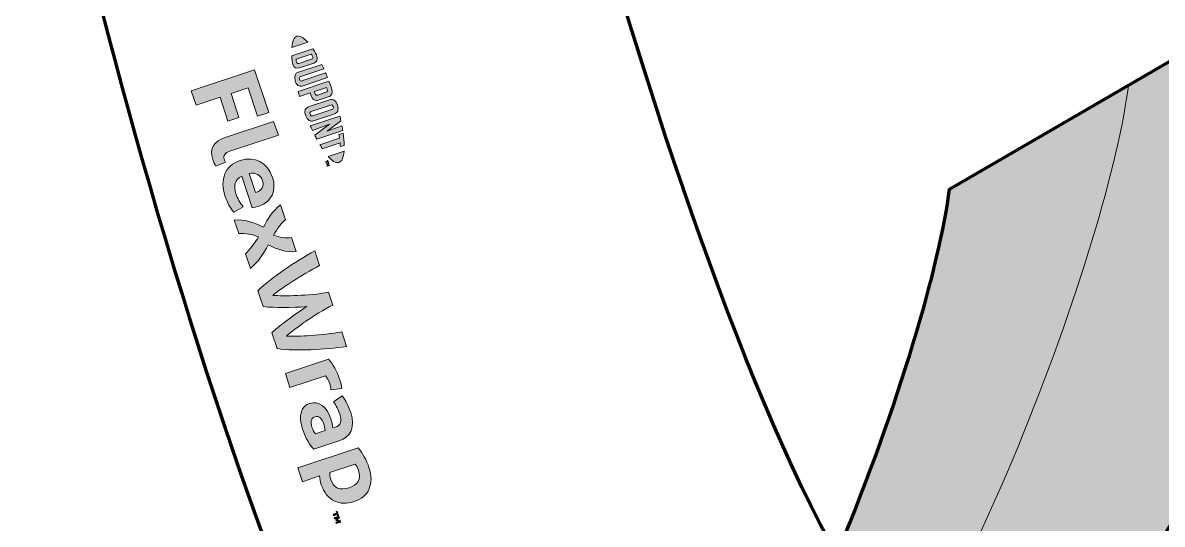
# Model space of a CAD drawing. Header units: inches. Extents: x -17.6 to 82.3, y -15.1 to 23.2.
# Drawn here: x -8.1 to -6.635, y 0.326 to 0.97 of the extents above; entities that cross this region are included whole.
import ezdxf

# ---------------------------------------------------------------- set-up
doc = ezdxf.new("R2010")
doc.units = ezdxf.units.IN
doc.header["$MEASUREMENT"] = 0
doc.layers.add('G-ANNO-TTLB', color=7, linetype='Continuous', lineweight=0)
doc.layers.add('TYVEK', color=7, linetype='Continuous', lineweight=0)

# ---------------------------------------------------------------- blocks, each defined once
blk = doc.blocks.new('Block_56')
at = {"layer": 'TYVEK', "true_color": 0x000000, "transparency": 33554687}
h = blk.add_hatch(color=18, dxfattribs=at)
h.dxf.hatch_style = 2
edge = h.paths.add_edge_path()
edge.add_spline(control_points=[(-7.8832, 0.8825), (-7.8832, 0.8825), (-7.8019, 0.9095), (-7.8019, 0.9095), (-7.8019, 0.9095), (-7.7836, 0.8546), (-7.7836, 0.8546), (-7.7836, 0.8546), (-7.7978, 0.8499), (-7.7978, 0.8499), (-7.7978, 0.8499), (-7.8099, 0.8864), (-7.8099, 0.8864), (-7.8099, 0.8864), (-7.832, 0.879), (-7.832, 0.879), (-7.832, 0.879), (-7.8218, 0.8484), (-7.8218, 0.8484), (-7.8218, 0.8484), (-7.8359, 0.8436), (-7.8359, 0.8436), (-7.8359, 0.8436), (-7.8461, 0.8743), (-7.8461, 0.8743), (-7.8461, 0.8743), (-7.877, 0.8641), (-7.877, 0.8641), (-7.877, 0.8641), (-7.8832, 0.8825), (-7.8832, 0.8825)], knot_values=[0, 0, 0, 0, 1, 1, 1, 2, 2, 2, 3, 3, 3, 4, 4, 4, 5, 5, 5, 6, 6, 6, 7, 7, 7, 8, 8, 8, 9, 9, 9, 10, 10, 10, 10], degree=3, periodic=0)
h = blk.add_hatch(color=18, dxfattribs=at)
h.dxf.hatch_style = 2
edge = h.paths.add_edge_path()
edge.add_spline(control_points=[(-7.8334, 0.8048), (-7.8397, 0.8027), (-7.8425, 0.7998), (-7.8408, 0.7946), (-7.8403, 0.7933), (-7.8398, 0.7921), (-7.8392, 0.791), (-7.8392, 0.791), (-7.8514, 0.7855), (-7.8514, 0.7855), (-7.8527, 0.7878), (-7.8545, 0.7916), (-7.8553, 0.7942), (-7.8603, 0.809), (-7.8535, 0.8179), (-7.8396, 0.8225), (-7.8396, 0.8225), (-7.7776, 0.8431), (-7.7776, 0.8431), (-7.7776, 0.8431), (-7.7708, 0.8256), (-7.7708, 0.8256), (-7.7708, 0.8256), (-7.8334, 0.8048), (-7.8334, 0.8048)], knot_values=[0, 0, 0, 0, 1, 1, 1, 2, 2, 2, 3, 3, 3, 4, 4, 4, 5, 5, 5, 6, 6, 6, 7, 7, 7, 8, 8, 8, 8], degree=3, periodic=0)
h = blk.add_hatch(color=18, dxfattribs=at)
h.dxf.hatch_style = 2
edge = h.paths.add_edge_path()
edge.add_spline(control_points=[(-7.8086, 0.7764), (-7.8086, 0.7764), (-7.8005, 0.7519), (-7.8005, 0.7519), (-7.8005, 0.7519), (-7.7991, 0.7523), (-7.7991, 0.7523), (-7.7926, 0.7545), (-7.7891, 0.7599), (-7.7915, 0.767), (-7.794, 0.7745), (-7.8004, 0.7778), (-7.8086, 0.7764)], knot_values=[0, 0, 0, 0, 1, 1, 1, 2, 2, 2, 3, 3, 3, 4, 4, 4, 4], degree=3, periodic=0)
edge = h.paths.add_edge_path()
edge.add_spline(control_points=[(-7.8284, 0.7264), (-7.8326, 0.7313), (-7.837, 0.7391), (-7.8398, 0.7476), (-7.8467, 0.7684), (-7.8396, 0.7865), (-7.8204, 0.793), (-7.8019, 0.7991), (-7.785, 0.7902), (-7.7787, 0.7713), (-7.7731, 0.7544), (-7.7802, 0.7397), (-7.7957, 0.7345), (-7.7992, 0.7334), (-7.8023, 0.7326), (-7.8047, 0.7321), (-7.8047, 0.7321), (-7.8183, 0.7729), (-7.8183, 0.7729), (-7.827, 0.7681), (-7.8292, 0.7606), (-7.8258, 0.7503), (-7.8237, 0.744), (-7.8204, 0.7384), (-7.8164, 0.7335), (-7.8164, 0.7335), (-7.8284, 0.7264), (-7.8284, 0.7264)], knot_values=[0, 0, 0, 0, 1, 1, 1, 2, 2, 2, 3, 3, 3, 4, 4, 4, 5, 5, 5, 6, 6, 6, 7, 7, 7, 8, 8, 8, 9, 9, 9, 9], degree=3, periodic=0)
h = blk.add_hatch(color=18, dxfattribs=at)
h.dxf.hatch_style = 2
edge = h.paths.add_edge_path()
edge.add_spline(control_points=[(-7.7902, 0.7071), (-7.7845, 0.7186), (-7.7788, 0.7281), (-7.7685, 0.736), (-7.7685, 0.736), (-7.7621, 0.7168), (-7.7621, 0.7168), (-7.7668, 0.7134), (-7.7728, 0.7051), (-7.7775, 0.6972), (-7.7695, 0.6945), (-7.7613, 0.6927), (-7.7545, 0.694), (-7.7545, 0.694), (-7.7485, 0.6759), (-7.7485, 0.6759), (-7.7617, 0.6752), (-7.7721, 0.6781), (-7.7842, 0.6848), (-7.7905, 0.6724), (-7.7966, 0.6633), (-7.8071, 0.654), (-7.8071, 0.654), (-7.8135, 0.6732), (-7.8135, 0.6732), (-7.8079, 0.6781), (-7.8013, 0.6874), (-7.7968, 0.6949), (-7.8048, 0.6977), (-7.8133, 0.7), (-7.8221, 0.6991), (-7.8221, 0.6991), (-7.8279, 0.7164), (-7.8279, 0.7164), (-7.8147, 0.7172), (-7.8034, 0.7142), (-7.7902, 0.7071)], knot_values=[0, 0, 0, 0, 1, 1, 1, 2, 2, 2, 3, 3, 3, 4, 4, 4, 5, 5, 5, 6, 6, 6, 7, 7, 7, 8, 8, 8, 9, 9, 9, 10, 10, 10, 11, 11, 11, 12, 12, 12, 12], degree=3, periodic=0)
h = blk.add_hatch(color=18, dxfattribs=at)
h.dxf.hatch_style = 2
edge = h.paths.add_edge_path()
edge.add_spline(control_points=[(-7.6898, 0.5728), (-7.6898, 0.5728), (-7.6836, 0.554), (-7.6836, 0.554), (-7.7122, 0.5499), (-7.747, 0.5478), (-7.7729, 0.5513), (-7.7729, 0.5513), (-7.7797, 0.5715), (-7.7797, 0.5715), (-7.7673, 0.5827), (-7.7521, 0.5941), (-7.7346, 0.6052), (-7.7553, 0.6037), (-7.7742, 0.6036), (-7.7909, 0.6052), (-7.7909, 0.6052), (-7.7976, 0.6255), (-7.7976, 0.6255), (-7.7788, 0.6432), (-7.7499, 0.663), (-7.7244, 0.6768), (-7.7244, 0.6768), (-7.7182, 0.658), (-7.7182, 0.658), (-7.7414, 0.6459), (-7.7665, 0.6295), (-7.7783, 0.6197), (-7.7629, 0.6187), (-7.7333, 0.6189), (-7.7067, 0.6236), (-7.7067, 0.6236), (-7.7012, 0.6071), (-7.7012, 0.6071), (-7.7253, 0.5948), (-7.7492, 0.5775), (-7.7609, 0.5673), (-7.7456, 0.5667), (-7.7156, 0.5685), (-7.6898, 0.5728)], knot_values=[0, 0, 0, 0, 1, 1, 1, 2, 2, 2, 3, 3, 3, 4, 4, 4, 5, 5, 5, 6, 6, 6, 7, 7, 7, 8, 8, 8, 9, 9, 9, 10, 10, 10, 11, 11, 11, 12, 12, 12, 13, 13, 13, 13], degree=3, periodic=0)
h = blk.add_hatch(color=18, dxfattribs=at)
h.dxf.hatch_style = 2
edge = h.paths.add_edge_path()
edge.add_spline(control_points=[(-7.6925, 0.5122), (-7.6909, 0.5075), (-7.6899, 0.503), (-7.6897, 0.5002), (-7.6897, 0.5002), (-7.7036, 0.4984), (-7.7036, 0.4984), (-7.7037, 0.5009), (-7.7043, 0.5036), (-7.7052, 0.5064), (-7.7068, 0.5111), (-7.7087, 0.5141), (-7.7108, 0.5164), (-7.7108, 0.5164), (-7.7563, 0.5013), (-7.7563, 0.5013), (-7.7563, 0.5013), (-7.7622, 0.5191), (-7.7622, 0.5191), (-7.7622, 0.5191), (-7.7066, 0.5376), (-7.7066, 0.5376), (-7.7011, 0.5316), (-7.6956, 0.5215), (-7.6925, 0.5122)], knot_values=[0, 0, 0, 0, 1, 1, 1, 2, 2, 2, 3, 3, 3, 4, 4, 4, 5, 5, 5, 6, 6, 6, 7, 7, 7, 8, 8, 8, 8], degree=3, periodic=0)
h = blk.add_hatch(color=18, dxfattribs=at)
h.dxf.hatch_style = 2
edge = h.paths.add_edge_path()
edge.add_spline(control_points=[(-7.7235, 0.4418), (-7.7235, 0.4418), (-7.711, 0.446), (-7.711, 0.446), (-7.7115, 0.4491), (-7.7121, 0.4523), (-7.7132, 0.4554), (-7.7151, 0.4614), (-7.7188, 0.4653), (-7.7242, 0.4635), (-7.7291, 0.4619), (-7.7304, 0.4572), (-7.7281, 0.4503), (-7.7268, 0.4465), (-7.725, 0.4435), (-7.7235, 0.4418)], knot_values=[0, 0, 0, 0, 1, 1, 1, 2, 2, 2, 3, 3, 3, 4, 4, 4, 5, 5, 5, 5], degree=3, periodic=0)
edge = h.paths.add_edge_path()
edge.add_spline(control_points=[(-7.7402, 0.4483), (-7.7461, 0.466), (-7.7413, 0.4775), (-7.7308, 0.4809), (-7.7193, 0.4848), (-7.7091, 0.4766), (-7.7038, 0.4611), (-7.7026, 0.4575), (-7.7016, 0.4527), (-7.701, 0.4493), (-7.701, 0.4493), (-7.6982, 0.4503), (-7.6982, 0.4503), (-7.6911, 0.4526), (-7.6892, 0.4582), (-7.6921, 0.4669), (-7.694, 0.4726), (-7.6968, 0.4784), (-7.7005, 0.483), (-7.7005, 0.483), (-7.6891, 0.4904), (-7.6891, 0.4904), (-7.6852, 0.4855), (-7.6808, 0.4771), (-7.6782, 0.4692), (-7.6719, 0.4503), (-7.6778, 0.4378), (-7.6935, 0.4326), (-7.6935, 0.4326), (-7.7257, 0.4219), (-7.7257, 0.4219), (-7.7299, 0.4264), (-7.7359, 0.4354), (-7.7402, 0.4483)], knot_values=[0, 0, 0, 0, 1, 1, 1, 2, 2, 2, 3, 3, 3, 4, 4, 4, 5, 5, 5, 6, 6, 6, 7, 7, 7, 8, 8, 8, 9, 9, 9, 10, 10, 10, 11, 11, 11, 11], degree=3, periodic=0)
h = blk.add_hatch(color=18, dxfattribs=at)
h.dxf.hatch_style = 2
edge = h.paths.add_edge_path()
edge.add_spline(control_points=[(-7.7038, 0.3832), (-7.7, 0.3718), (-7.692, 0.3686), (-7.6801, 0.3726), (-7.6696, 0.3761), (-7.6643, 0.3833), (-7.6682, 0.3951), (-7.6693, 0.3983), (-7.6706, 0.4004), (-7.6724, 0.4028), (-7.6724, 0.4028), (-7.7049, 0.392), (-7.7049, 0.392), (-7.7051, 0.3892), (-7.7051, 0.3869), (-7.7038, 0.3832)], knot_values=[0, 0, 0, 0, 1, 1, 1, 2, 2, 2, 3, 3, 3, 4, 4, 4, 5, 5, 5, 5], degree=3, periodic=0)
edge = h.paths.add_edge_path()
edge.add_spline(control_points=[(-7.716, 0.3763), (-7.7175, 0.3808), (-7.718, 0.384), (-7.7181, 0.3876), (-7.7181, 0.3876), (-7.7401, 0.3803), (-7.7401, 0.3803), (-7.7401, 0.3803), (-7.746, 0.3979), (-7.746, 0.3979), (-7.746, 0.3979), (-7.6686, 0.4237), (-7.6686, 0.4237), (-7.6631, 0.4174), (-7.6577, 0.4077), (-7.6547, 0.3986), (-7.6476, 0.3774), (-7.655, 0.3609), (-7.6736, 0.3547), (-7.6926, 0.3484), (-7.7093, 0.3562), (-7.716, 0.3763)], knot_values=[0, 0, 0, 0, 1, 1, 1, 2, 2, 2, 3, 3, 3, 4, 4, 4, 5, 5, 5, 6, 6, 6, 7, 7, 7, 7], degree=3, periodic=0)
h = blk.add_hatch(color=18, dxfattribs=at)
h.dxf.hatch_style = 2
edge = h.paths.add_edge_path()
edge.add_spline(control_points=[(-7.6928, 0.3342), (-7.694, 0.3331), (-7.6949, 0.3321), (-7.6956, 0.331), (-7.6943, 0.3306), (-7.6931, 0.3304), (-7.6915, 0.3302), (-7.6915, 0.3302), (-7.6909, 0.3284), (-7.6909, 0.3284), (-7.6909, 0.3284), (-7.6969, 0.3264), (-7.6969, 0.3264), (-7.6969, 0.3264), (-7.6974, 0.328), (-7.6974, 0.328), (-7.6974, 0.328), (-7.6947, 0.3289), (-7.6947, 0.3289), (-7.6947, 0.3289), (-7.6937, 0.3291), (-7.6937, 0.3291), (-7.6948, 0.3293), (-7.6959, 0.3296), (-7.6969, 0.3299), (-7.6969, 0.3299), (-7.6973, 0.3312), (-7.6973, 0.3312), (-7.6967, 0.332), (-7.6959, 0.3329), (-7.6952, 0.3338), (-7.6952, 0.3338), (-7.6962, 0.3334), (-7.6962, 0.3334), (-7.6962, 0.3334), (-7.6989, 0.3324), (-7.6989, 0.3324), (-7.6989, 0.3324), (-7.6995, 0.3341), (-7.6995, 0.3341), (-7.6995, 0.3341), (-7.6935, 0.3361), (-7.6935, 0.3361), (-7.6935, 0.3361), (-7.6928, 0.3342), (-7.6928, 0.3342)], knot_values=[0, 0, 0, 0, 1, 1, 1, 2, 2, 2, 3, 3, 3, 4, 4, 4, 5, 5, 5, 6, 6, 6, 7, 7, 7, 8, 8, 8, 9, 9, 9, 10, 10, 10, 11, 11, 11, 12, 12, 12, 13, 13, 13, 14, 14, 14, 15, 15, 15, 15], degree=3, periodic=0)
edge = h.paths.add_edge_path()
edge.add_spline(control_points=[(-7.6962, 0.3399), (-7.6962, 0.3399), (-7.6968, 0.3417), (-7.6968, 0.3417), (-7.6968, 0.3417), (-7.6955, 0.3422), (-7.6955, 0.3422), (-7.6955, 0.3422), (-7.6937, 0.3368), (-7.6937, 0.3368), (-7.6937, 0.3368), (-7.695, 0.3364), (-7.695, 0.3364), (-7.695, 0.3364), (-7.6956, 0.3382), (-7.6956, 0.3382), (-7.6956, 0.3382), (-7.7003, 0.3366), (-7.7003, 0.3366), (-7.7003, 0.3366), (-7.7009, 0.3384), (-7.7009, 0.3384), (-7.7009, 0.3384), (-7.6962, 0.3399), (-7.6962, 0.3399)], knot_values=[0, 0, 0, 0, 1, 1, 1, 2, 2, 2, 3, 3, 3, 4, 4, 4, 5, 5, 5, 6, 6, 6, 7, 7, 7, 8, 8, 8, 8], degree=3, periodic=0)
at = {"layer": 'TYVEK'}
for points, knots in [([(-7.8832, 0.8825), (-7.8832, 0.8825), (-7.8019, 0.9095), (-7.8019, 0.9095), (-7.8019, 0.9095), (-7.7836, 0.8546), (-7.7836, 0.8546), (-7.7836, 0.8546), (-7.7978, 0.8499), (-7.7978, 0.8499), (-7.7978, 0.8499), (-7.8099, 0.8864), (-7.8099, 0.8864), (-7.8099, 0.8864), (-7.832, 0.879), (-7.832, 0.879), (-7.832, 0.879), (-7.8218, 0.8484), (-7.8218, 0.8484), (-7.8218, 0.8484), (-7.8359, 0.8436), (-7.8359, 0.8436), (-7.8359, 0.8436), (-7.8461, 0.8743), (-7.8461, 0.8743), (-7.8461, 0.8743), (-7.877, 0.8641), (-7.877, 0.8641), (-7.877, 0.8641), (-7.8832, 0.8825), (-7.8832, 0.8825)], [0, 0, 0, 0, 1, 1, 1, 2, 2, 2, 3, 3, 3, 4, 4, 4, 5, 5, 5, 6, 6, 6, 7, 7, 7, 8, 8, 8, 9, 9, 9, 10, 10, 10, 10]), ([(-7.8334, 0.8048), (-7.8397, 0.8027), (-7.8425, 0.7998), (-7.8408, 0.7946), (-7.8403, 0.7933), (-7.8398, 0.7921), (-7.8392, 0.791), (-7.8392, 0.791), (-7.8514, 0.7855), (-7.8514, 0.7855), (-7.8527, 0.7878), (-7.8545, 0.7916), (-7.8553, 0.7942), (-7.8603, 0.809), (-7.8535, 0.8179), (-7.8396, 0.8225), (-7.8396, 0.8225), (-7.7776, 0.8431), (-7.7776, 0.8431), (-7.7776, 0.8431), (-7.7708, 0.8256), (-7.7708, 0.8256), (-7.7708, 0.8256), (-7.8334, 0.8048), (-7.8334, 0.8048)], [0, 0, 0, 0, 1, 1, 1, 2, 2, 2, 3, 3, 3, 4, 4, 4, 5, 5, 5, 6, 6, 6, 7, 7, 7, 8, 8, 8, 8]), ([(-7.8284, 0.7264), (-7.8326, 0.7313), (-7.837, 0.7391), (-7.8398, 0.7476), (-7.8467, 0.7684), (-7.8396, 0.7865), (-7.8204, 0.793), (-7.8019, 0.7991), (-7.785, 0.7902), (-7.7787, 0.7713), (-7.7731, 0.7544), (-7.7802, 0.7397), (-7.7957, 0.7345), (-7.7992, 0.7334), (-7.8023, 0.7326), (-7.8047, 0.7321), (-7.8047, 0.7321), (-7.8183, 0.7729), (-7.8183, 0.7729), (-7.827, 0.7681), (-7.8292, 0.7606), (-7.8258, 0.7503), (-7.8237, 0.744), (-7.8204, 0.7384), (-7.8164, 0.7335), (-7.8164, 0.7335), (-7.8284, 0.7264), (-7.8284, 0.7264)], [0, 0, 0, 0, 1, 1, 1, 2, 2, 2, 3, 3, 3, 4, 4, 4, 5, 5, 5, 6, 6, 6, 7, 7, 7, 8, 8, 8, 9, 9, 9, 9]), ([(-7.8086, 0.7764), (-7.8086, 0.7764), (-7.8005, 0.7519), (-7.8005, 0.7519), (-7.8005, 0.7519), (-7.7991, 0.7523), (-7.7991, 0.7523), (-7.7926, 0.7545), (-7.7891, 0.7599), (-7.7915, 0.767), (-7.794, 0.7745), (-7.8004, 0.7778), (-7.8086, 0.7764)], [0, 0, 0, 0, 1, 1, 1, 2, 2, 2, 3, 3, 3, 4, 4, 4, 4]), ([(-7.7902, 0.7071), (-7.7845, 0.7186), (-7.7788, 0.7281), (-7.7685, 0.736), (-7.7685, 0.736), (-7.7621, 0.7168), (-7.7621, 0.7168), (-7.7668, 0.7134), (-7.7728, 0.7051), (-7.7775, 0.6972), (-7.7695, 0.6945), (-7.7613, 0.6927), (-7.7545, 0.694), (-7.7545, 0.694), (-7.7485, 0.6759), (-7.7485, 0.6759), (-7.7617, 0.6752), (-7.7721, 0.6781), (-7.7842, 0.6848), (-7.7905, 0.6724), (-7.7966, 0.6633), (-7.8071, 0.654), (-7.8071, 0.654), (-7.8135, 0.6732), (-7.8135, 0.6732), (-7.8079, 0.6781), (-7.8013, 0.6874), (-7.7968, 0.6949), (-7.8048, 0.6977), (-7.8133, 0.7), (-7.8221, 0.6991), (-7.8221, 0.6991), (-7.8279, 0.7164), (-7.8279, 0.7164), (-7.8147, 0.7172), (-7.8034, 0.7142), (-7.7902, 0.7071)], [0, 0, 0, 0, 1, 1, 1, 2, 2, 2, 3, 3, 3, 4, 4, 4, 5, 5, 5, 6, 6, 6, 7, 7, 7, 8, 8, 8, 9, 9, 9, 10, 10, 10, 11, 11, 11, 12, 12, 12, 12]), ([(-7.6898, 0.5728), (-7.6898, 0.5728), (-7.6836, 0.554), (-7.6836, 0.554), (-7.7122, 0.5499), (-7.747, 0.5478), (-7.7729, 0.5513), (-7.7729, 0.5513), (-7.7797, 0.5715), (-7.7797, 0.5715), (-7.7673, 0.5827), (-7.7521, 0.5941), (-7.7346, 0.6052), (-7.7553, 0.6037), (-7.7742, 0.6036), (-7.7909, 0.6052), (-7.7909, 0.6052), (-7.7976, 0.6255), (-7.7976, 0.6255), (-7.7788, 0.6432), (-7.7499, 0.663), (-7.7244, 0.6768), (-7.7244, 0.6768), (-7.7182, 0.658), (-7.7182, 0.658), (-7.7414, 0.6459), (-7.7665, 0.6295), (-7.7783, 0.6197), (-7.7629, 0.6187), (-7.7333, 0.6189), (-7.7067, 0.6236), (-7.7067, 0.6236), (-7.7012, 0.6071), (-7.7012, 0.6071), (-7.7253, 0.5948), (-7.7492, 0.5775), (-7.7609, 0.5673), (-7.7456, 0.5667), (-7.7156, 0.5685), (-7.6898, 0.5728)], [0, 0, 0, 0, 1, 1, 1, 2, 2, 2, 3, 3, 3, 4, 4, 4, 5, 5, 5, 6, 6, 6, 7, 7, 7, 8, 8, 8, 9, 9, 9, 10, 10, 10, 11, 11, 11, 12, 12, 12, 13, 13, 13, 13]), ([(-7.6925, 0.5122), (-7.6909, 0.5075), (-7.6899, 0.503), (-7.6897, 0.5002), (-7.6897, 0.5002), (-7.7036, 0.4984), (-7.7036, 0.4984), (-7.7037, 0.5009), (-7.7043, 0.5036), (-7.7052, 0.5064), (-7.7068, 0.5111), (-7.7087, 0.5141), (-7.7108, 0.5164), (-7.7108, 0.5164), (-7.7563, 0.5013), (-7.7563, 0.5013), (-7.7563, 0.5013), (-7.7622, 0.5191), (-7.7622, 0.5191), (-7.7622, 0.5191), (-7.7066, 0.5376), (-7.7066, 0.5376), (-7.7011, 0.5316), (-7.6956, 0.5215), (-7.6925, 0.5122)], [0, 0, 0, 0, 1, 1, 1, 2, 2, 2, 3, 3, 3, 4, 4, 4, 5, 5, 5, 6, 6, 6, 7, 7, 7, 8, 8, 8, 8]), ([(-7.7402, 0.4483), (-7.7461, 0.466), (-7.7413, 0.4775), (-7.7308, 0.4809), (-7.7193, 0.4848), (-7.7091, 0.4766), (-7.7038, 0.4611), (-7.7026, 0.4575), (-7.7016, 0.4527), (-7.701, 0.4493), (-7.701, 0.4493), (-7.6982, 0.4503), (-7.6982, 0.4503), (-7.6911, 0.4526), (-7.6892, 0.4582), (-7.6921, 0.4669), (-7.694, 0.4726), (-7.6968, 0.4784), (-7.7005, 0.483), (-7.7005, 0.483), (-7.6891, 0.4904), (-7.6891, 0.4904), (-7.6852, 0.4855), (-7.6808, 0.4771), (-7.6782, 0.4692), (-7.6719, 0.4503), (-7.6778, 0.4378), (-7.6935, 0.4326), (-7.6935, 0.4326), (-7.7257, 0.4219), (-7.7257, 0.4219), (-7.7299, 0.4264), (-7.7359, 0.4354), (-7.7402, 0.4483)], [0, 0, 0, 0, 1, 1, 1, 2, 2, 2, 3, 3, 3, 4, 4, 4, 5, 5, 5, 6, 6, 6, 7, 7, 7, 8, 8, 8, 9, 9, 9, 10, 10, 10, 11, 11, 11, 11]), ([(-7.7235, 0.4418), (-7.7235, 0.4418), (-7.711, 0.446), (-7.711, 0.446), (-7.7115, 0.4491), (-7.7121, 0.4523), (-7.7132, 0.4554), (-7.7151, 0.4614), (-7.7188, 0.4653), (-7.7242, 0.4635), (-7.7291, 0.4619), (-7.7304, 0.4572), (-7.7281, 0.4503), (-7.7268, 0.4465), (-7.725, 0.4435), (-7.7235, 0.4418)], [0, 0, 0, 0, 1, 1, 1, 2, 2, 2, 3, 3, 3, 4, 4, 4, 5, 5, 5, 5]), ([(-7.716, 0.3763), (-7.7175, 0.3808), (-7.718, 0.384), (-7.7181, 0.3876), (-7.7181, 0.3876), (-7.7401, 0.3803), (-7.7401, 0.3803), (-7.7401, 0.3803), (-7.746, 0.3979), (-7.746, 0.3979), (-7.746, 0.3979), (-7.6686, 0.4237), (-7.6686, 0.4237), (-7.6631, 0.4174), (-7.6577, 0.4077), (-7.6547, 0.3986), (-7.6476, 0.3774), (-7.655, 0.3609), (-7.6736, 0.3547), (-7.6926, 0.3484), (-7.7093, 0.3562), (-7.716, 0.3763)], [0, 0, 0, 0, 1, 1, 1, 2, 2, 2, 3, 3, 3, 4, 4, 4, 5, 5, 5, 6, 6, 6, 7, 7, 7, 7]), ([(-7.7038, 0.3832), (-7.7, 0.3718), (-7.692, 0.3686), (-7.6801, 0.3726), (-7.6696, 0.3761), (-7.6643, 0.3833), (-7.6682, 0.3951), (-7.6693, 0.3983), (-7.6706, 0.4004), (-7.6724, 0.4028), (-7.6724, 0.4028), (-7.7049, 0.392), (-7.7049, 0.392), (-7.7051, 0.3892), (-7.7051, 0.3869), (-7.7038, 0.3832)], [0, 0, 0, 0, 1, 1, 1, 2, 2, 2, 3, 3, 3, 4, 4, 4, 5, 5, 5, 5]), ([(-7.6962, 0.3399), (-7.6962, 0.3399), (-7.6968, 0.3417), (-7.6968, 0.3417), (-7.6968, 0.3417), (-7.6955, 0.3422), (-7.6955, 0.3422), (-7.6955, 0.3422), (-7.6937, 0.3368), (-7.6937, 0.3368), (-7.6937, 0.3368), (-7.695, 0.3364), (-7.695, 0.3364), (-7.695, 0.3364), (-7.6956, 0.3382), (-7.6956, 0.3382), (-7.6956, 0.3382), (-7.7003, 0.3366), (-7.7003, 0.3366), (-7.7003, 0.3366), (-7.7009, 0.3384), (-7.7009, 0.3384), (-7.7009, 0.3384), (-7.6962, 0.3399), (-7.6962, 0.3399)], [0, 0, 0, 0, 1, 1, 1, 2, 2, 2, 3, 3, 3, 4, 4, 4, 5, 5, 5, 6, 6, 6, 7, 7, 7, 8, 8, 8, 8]), ([(-7.6928, 0.3342), (-7.694, 0.3331), (-7.6949, 0.3321), (-7.6956, 0.331), (-7.6943, 0.3306), (-7.6931, 0.3304), (-7.6915, 0.3302), (-7.6915, 0.3302), (-7.6909, 0.3284), (-7.6909, 0.3284), (-7.6909, 0.3284), (-7.6969, 0.3264), (-7.6969, 0.3264), (-7.6969, 0.3264), (-7.6974, 0.328), (-7.6974, 0.328), (-7.6974, 0.328), (-7.6947, 0.3289), (-7.6947, 0.3289), (-7.6947, 0.3289), (-7.6937, 0.3291), (-7.6937, 0.3291), (-7.6948, 0.3293), (-7.6959, 0.3296), (-7.6969, 0.3299), (-7.6969, 0.3299), (-7.6973, 0.3312), (-7.6973, 0.3312), (-7.6967, 0.332), (-7.6959, 0.3329), (-7.6952, 0.3338), (-7.6952, 0.3338), (-7.6962, 0.3334), (-7.6962, 0.3334), (-7.6962, 0.3334), (-7.6989, 0.3324), (-7.6989, 0.3324), (-7.6989, 0.3324), (-7.6995, 0.3341), (-7.6995, 0.3341), (-7.6995, 0.3341), (-7.6935, 0.3361), (-7.6935, 0.3361), (-7.6935, 0.3361), (-7.6928, 0.3342), (-7.6928, 0.3342)], [0, 0, 0, 0, 1, 1, 1, 2, 2, 2, 3, 3, 3, 4, 4, 4, 5, 5, 5, 6, 6, 6, 7, 7, 7, 8, 8, 8, 9, 9, 9, 10, 10, 10, 11, 11, 11, 12, 12, 12, 13, 13, 13, 14, 14, 14, 15, 15, 15, 15])]:
    blk.add_open_spline(points, degree=3, knots=knots, dxfattribs=at)
blk = doc.blocks.new('Block_57')
at = {"layer": 'TYVEK', "true_color": 0x000000, "transparency": 33554687}
h = blk.add_hatch(color=18, dxfattribs=at)
h.dxf.hatch_style = 2
edge = h.paths.add_edge_path()
edge.add_spline(control_points=[(-7.7473, 0.9527), (-7.751, 0.9515), (-7.7532, 0.9463), (-7.7539, 0.9382), (-7.7539, 0.9382), (-7.7335, 0.945), (-7.7335, 0.945), (-7.7388, 0.9511), (-7.7436, 0.9539), (-7.7473, 0.9527)], knot_values=[0, 0, 0, 0, 1, 1, 1, 2, 2, 2, 3, 3, 3, 3], degree=3, periodic=0)
h = blk.add_hatch(color=18, dxfattribs=at)
h.dxf.hatch_style = 2
edge = h.paths.add_edge_path()
edge.add_spline(control_points=[(-7.7449, 0.9177), (-7.7465, 0.9172), (-7.7474, 0.9181), (-7.7478, 0.9193), (-7.7481, 0.9203), (-7.7483, 0.9219), (-7.7484, 0.9232), (-7.7484, 0.9232), (-7.7289, 0.9297), (-7.7289, 0.9297), (-7.7282, 0.9286), (-7.7274, 0.9272), (-7.727, 0.9262), (-7.7266, 0.925), (-7.7268, 0.9238), (-7.7284, 0.9233), (-7.7284, 0.9233), (-7.7449, 0.9177), (-7.7449, 0.9177)], knot_values=[0, 0, 0, 0, 1, 1, 1, 2, 2, 2, 3, 3, 3, 4, 4, 4, 5, 5, 5, 6, 6, 6, 6], degree=3, periodic=0)
edge = h.paths.add_edge_path()
edge.add_spline(control_points=[(-7.7217, 0.9271), (-7.7223, 0.9291), (-7.7238, 0.9317), (-7.7269, 0.9364), (-7.7269, 0.9364), (-7.754, 0.9274), (-7.754, 0.9274), (-7.7537, 0.9225), (-7.7533, 0.9188), (-7.7526, 0.9168), (-7.7511, 0.9123), (-7.7478, 0.9106), (-7.7438, 0.9119), (-7.7438, 0.9119), (-7.7258, 0.9179), (-7.7258, 0.9179), (-7.7218, 0.9192), (-7.7202, 0.9226), (-7.7217, 0.9271)], knot_values=[0, 0, 0, 0, 1, 1, 1, 2, 2, 2, 3, 3, 3, 4, 4, 4, 5, 5, 5, 6, 6, 6, 6], degree=3, periodic=0)
h = blk.add_hatch(color=18, dxfattribs=at)
h.dxf.hatch_style = 2
edge = h.paths.add_edge_path()
edge.add_spline(control_points=[(-7.741, 0.8953), (-7.7425, 0.8948), (-7.7437, 0.8951), (-7.7442, 0.8973), (-7.7447, 0.8995), (-7.7441, 0.9004), (-7.7422, 0.901), (-7.7422, 0.901), (-7.7128, 0.9108), (-7.7128, 0.9108), (-7.7134, 0.9121), (-7.7148, 0.9152), (-7.7155, 0.9165), (-7.7155, 0.9165), (-7.7452, 0.9066), (-7.7452, 0.9066), (-7.75, 0.905), (-7.751, 0.9018), (-7.7496, 0.8955), (-7.7483, 0.8898), (-7.7447, 0.8872), (-7.7394, 0.889), (-7.7394, 0.889), (-7.7079, 0.8994), (-7.7079, 0.8994), (-7.7084, 0.9006), (-7.7099, 0.9043), (-7.7105, 0.9055), (-7.7105, 0.9055), (-7.741, 0.8953), (-7.741, 0.8953)], knot_values=[0, 0, 0, 0, 1, 1, 1, 2, 2, 2, 3, 3, 3, 4, 4, 4, 5, 5, 5, 6, 6, 6, 7, 7, 7, 8, 8, 8, 9, 9, 9, 10, 10, 10, 10], degree=3, periodic=0)
h = blk.add_hatch(color=18, dxfattribs=at)
h.dxf.hatch_style = 2
edge = h.paths.add_edge_path()
edge.add_spline(control_points=[(-7.7205, 0.8771), (-7.7223, 0.8765), (-7.7233, 0.8769), (-7.7242, 0.8794), (-7.7242, 0.8794), (-7.7249, 0.8816), (-7.7249, 0.8816), (-7.7249, 0.8816), (-7.7093, 0.8868), (-7.7093, 0.8868), (-7.7089, 0.8858), (-7.7087, 0.8853), (-7.7085, 0.8847), (-7.7076, 0.882), (-7.7084, 0.8811), (-7.7101, 0.8806), (-7.7101, 0.8806), (-7.7205, 0.8771), (-7.7205, 0.8771)], knot_values=[0, 0, 0, 0, 1, 1, 1, 2, 2, 2, 3, 3, 3, 4, 4, 4, 5, 5, 5, 6, 6, 6, 6], degree=3, periodic=0)
edge = h.paths.add_edge_path()
edge.add_spline(control_points=[(-7.7029, 0.8862), (-7.7032, 0.8873), (-7.7047, 0.8912), (-7.7061, 0.8947), (-7.7061, 0.8947), (-7.7457, 0.8815), (-7.7457, 0.8815), (-7.7453, 0.8803), (-7.7444, 0.877), (-7.7439, 0.8753), (-7.7439, 0.8753), (-7.7304, 0.8797), (-7.7304, 0.8797), (-7.7304, 0.8797), (-7.7296, 0.8773), (-7.7296, 0.8773), (-7.7274, 0.8708), (-7.7239, 0.869), (-7.7189, 0.8707), (-7.7189, 0.8707), (-7.7072, 0.8746), (-7.7072, 0.8746), (-7.7023, 0.8762), (-7.7008, 0.8801), (-7.7029, 0.8862)], knot_values=[0, 0, 0, 0, 1, 1, 1, 2, 2, 2, 3, 3, 3, 4, 4, 4, 5, 5, 5, 6, 6, 6, 7, 7, 7, 8, 8, 8, 8], degree=3, periodic=0)
h = blk.add_hatch(color=18, dxfattribs=at)
h.dxf.hatch_style = 2
edge = h.paths.add_edge_path()
edge.add_spline(control_points=[(-7.727, 0.8504), (-7.7286, 0.8499), (-7.7296, 0.8502), (-7.7304, 0.8524), (-7.7312, 0.8546), (-7.7305, 0.8555), (-7.7289, 0.856), (-7.7289, 0.856), (-7.7042, 0.8642), (-7.7042, 0.8642), (-7.7026, 0.8648), (-7.7015, 0.8645), (-7.7008, 0.8622), (-7.7001, 0.86), (-7.7008, 0.8591), (-7.7023, 0.8586), (-7.7023, 0.8586), (-7.727, 0.8504), (-7.727, 0.8504)], knot_values=[0, 0, 0, 0, 1, 1, 1, 2, 2, 2, 3, 3, 3, 4, 4, 4, 5, 5, 5, 6, 6, 6, 6], degree=3, periodic=0)
edge = h.paths.add_edge_path()
edge.add_spline(control_points=[(-7.6953, 0.864), (-7.6969, 0.8699), (-7.7003, 0.8725), (-7.7056, 0.8708), (-7.7056, 0.8708), (-7.7315, 0.8622), (-7.7315, 0.8622), (-7.737, 0.8603), (-7.7382, 0.8565), (-7.7359, 0.8505), (-7.7337, 0.8447), (-7.7307, 0.8422), (-7.7248, 0.8442), (-7.7248, 0.8442), (-7.7001, 0.8524), (-7.7001, 0.8524), (-7.6945, 0.8543), (-7.6935, 0.8577), (-7.6953, 0.864)], knot_values=[0, 0, 0, 0, 1, 1, 1, 2, 2, 2, 3, 3, 3, 4, 4, 4, 5, 5, 5, 6, 6, 6, 6], degree=3, periodic=0)
h = blk.add_hatch(color=18, dxfattribs=at)
h.dxf.hatch_style = 2
edge = h.paths.add_edge_path()
edge.add_spline(control_points=[(-7.7086, 0.8305), (-7.7086, 0.8305), (-7.6908, 0.8441), (-7.6908, 0.8441), (-7.6912, 0.846), (-7.6917, 0.8484), (-7.6921, 0.8501), (-7.6921, 0.8501), (-7.7301, 0.8375), (-7.7301, 0.8375), (-7.7296, 0.8363), (-7.7283, 0.8333), (-7.7275, 0.8317), (-7.7275, 0.8317), (-7.7053, 0.8397), (-7.7053, 0.8397), (-7.7053, 0.8397), (-7.7244, 0.8253), (-7.7244, 0.8253), (-7.7237, 0.8238), (-7.7226, 0.8217), (-7.7218, 0.8203), (-7.7218, 0.8203), (-7.6884, 0.8314), (-7.6884, 0.8314), (-7.6887, 0.833), (-7.6892, 0.836), (-7.6894, 0.8374), (-7.6894, 0.8374), (-7.7086, 0.8305), (-7.7086, 0.8305)], knot_values=[0, 0, 0, 0, 1, 1, 1, 2, 2, 2, 3, 3, 3, 4, 4, 4, 5, 5, 5, 6, 6, 6, 7, 7, 7, 8, 8, 8, 9, 9, 9, 10, 10, 10, 10], degree=3, periodic=0)
h = blk.add_hatch(color=18, dxfattribs=at)
h.dxf.hatch_style = 2
edge = h.paths.add_edge_path()
edge.add_spline(control_points=[(-7.6933, 0.8264), (-7.693, 0.8248), (-7.6928, 0.8232), (-7.6926, 0.8216), (-7.6926, 0.8216), (-7.7178, 0.8132), (-7.7178, 0.8132), (-7.7171, 0.8119), (-7.7157, 0.8096), (-7.7147, 0.8081), (-7.7147, 0.8081), (-7.6919, 0.8157), (-7.6919, 0.8157), (-7.6918, 0.8139), (-7.6916, 0.8123), (-7.6915, 0.8108), (-7.6915, 0.8108), (-7.6866, 0.8124), (-7.6866, 0.8124), (-7.6867, 0.8172), (-7.6872, 0.8223), (-7.688, 0.8281), (-7.688, 0.8281), (-7.6933, 0.8264), (-7.6933, 0.8264)], knot_values=[0, 0, 0, 0, 1, 1, 1, 2, 2, 2, 3, 3, 3, 4, 4, 4, 5, 5, 5, 6, 6, 6, 7, 7, 7, 8, 8, 8, 8], degree=3, periodic=0)
h = blk.add_hatch(color=18, dxfattribs=at)
h.dxf.hatch_style = 2
edge = h.paths.add_edge_path()
edge.add_spline(control_points=[(-7.7067, 0.7897), (-7.7067, 0.7897), (-7.7065, 0.7891), (-7.7065, 0.7891), (-7.7065, 0.7891), (-7.7075, 0.7876), (-7.7075, 0.7876), (-7.7075, 0.7876), (-7.7058, 0.7871), (-7.7058, 0.7871), (-7.7058, 0.7871), (-7.7056, 0.7864), (-7.7056, 0.7864), (-7.7056, 0.7864), (-7.7085, 0.7855), (-7.7085, 0.7855), (-7.7085, 0.7855), (-7.7087, 0.7861), (-7.7087, 0.7861), (-7.7087, 0.7861), (-7.7066, 0.7868), (-7.7066, 0.7868), (-7.7066, 0.7868), (-7.7084, 0.7873), (-7.7084, 0.7873), (-7.7084, 0.7873), (-7.7084, 0.7874), (-7.7084, 0.7874), (-7.7084, 0.7874), (-7.7073, 0.7888), (-7.7073, 0.7888), (-7.7073, 0.7888), (-7.7094, 0.7881), (-7.7094, 0.7881), (-7.7094, 0.7881), (-7.7096, 0.7887), (-7.7096, 0.7887), (-7.7096, 0.7887), (-7.7067, 0.7897), (-7.7067, 0.7897)], knot_values=[0, 0, 0, 0, 1, 1, 1, 2, 2, 2, 3, 3, 3, 4, 4, 4, 5, 5, 5, 6, 6, 6, 7, 7, 7, 8, 8, 8, 9, 9, 9, 10, 10, 10, 11, 11, 11, 12, 12, 12, 13, 13, 13, 13], degree=3, periodic=0)
edge = h.paths.add_edge_path()
edge.add_spline(control_points=[(-7.708, 0.7919), (-7.708, 0.7919), (-7.7083, 0.7929), (-7.7083, 0.7929), (-7.7083, 0.7929), (-7.7078, 0.7931), (-7.7078, 0.7931), (-7.7078, 0.7931), (-7.7069, 0.7904), (-7.7069, 0.7904), (-7.7069, 0.7904), (-7.7074, 0.7903), (-7.7074, 0.7903), (-7.7074, 0.7903), (-7.7078, 0.7913), (-7.7078, 0.7913), (-7.7078, 0.7913), (-7.7102, 0.7905), (-7.7102, 0.7905), (-7.7102, 0.7905), (-7.7104, 0.7911), (-7.7104, 0.7911), (-7.7104, 0.7911), (-7.708, 0.7919), (-7.708, 0.7919)], knot_values=[0, 0, 0, 0, 1, 1, 1, 2, 2, 2, 3, 3, 3, 4, 4, 4, 5, 5, 5, 6, 6, 6, 7, 7, 7, 8, 8, 8, 8], degree=3, periodic=0)
h = blk.add_hatch(color=18, dxfattribs=at)
h.dxf.hatch_style = 2
edge = h.paths.add_edge_path()
edge.add_spline(control_points=[(-7.6933, 0.7905), (-7.6971, 0.7893), (-7.7019, 0.7922), (-7.7072, 0.7982), (-7.7072, 0.7982), (-7.6868, 0.805), (-7.6868, 0.805), (-7.6875, 0.7969), (-7.6896, 0.7918), (-7.6933, 0.7905)], knot_values=[0, 0, 0, 0, 1, 1, 1, 2, 2, 2, 3, 3, 3, 3], degree=3, periodic=0)
at = {"layer": 'TYVEK'}
for points, knots in [([(-7.7473, 0.9527), (-7.751, 0.9515), (-7.7532, 0.9463), (-7.7539, 0.9382), (-7.7539, 0.9382), (-7.7335, 0.945), (-7.7335, 0.945), (-7.7388, 0.9511), (-7.7436, 0.9539), (-7.7473, 0.9527)], [0, 0, 0, 0, 1, 1, 1, 2, 2, 2, 3, 3, 3, 3]), ([(-7.7217, 0.9271), (-7.7223, 0.9291), (-7.7238, 0.9317), (-7.7269, 0.9364), (-7.7269, 0.9364), (-7.754, 0.9274), (-7.754, 0.9274), (-7.7537, 0.9225), (-7.7533, 0.9188), (-7.7526, 0.9168), (-7.7511, 0.9123), (-7.7478, 0.9106), (-7.7438, 0.9119), (-7.7438, 0.9119), (-7.7258, 0.9179), (-7.7258, 0.9179), (-7.7218, 0.9192), (-7.7202, 0.9226), (-7.7217, 0.9271)], [0, 0, 0, 0, 1, 1, 1, 2, 2, 2, 3, 3, 3, 4, 4, 4, 5, 5, 5, 6, 6, 6, 6]), ([(-7.7449, 0.9177), (-7.7465, 0.9172), (-7.7474, 0.9181), (-7.7478, 0.9193), (-7.7481, 0.9203), (-7.7483, 0.9219), (-7.7484, 0.9232), (-7.7484, 0.9232), (-7.7289, 0.9297), (-7.7289, 0.9297), (-7.7282, 0.9286), (-7.7274, 0.9272), (-7.727, 0.9262), (-7.7266, 0.925), (-7.7268, 0.9238), (-7.7284, 0.9233), (-7.7284, 0.9233), (-7.7449, 0.9177), (-7.7449, 0.9177)], [0, 0, 0, 0, 1, 1, 1, 2, 2, 2, 3, 3, 3, 4, 4, 4, 5, 5, 5, 6, 6, 6, 6]), ([(-7.741, 0.8953), (-7.7425, 0.8948), (-7.7437, 0.8951), (-7.7442, 0.8973), (-7.7447, 0.8995), (-7.7441, 0.9004), (-7.7422, 0.901), (-7.7422, 0.901), (-7.7128, 0.9108), (-7.7128, 0.9108), (-7.7134, 0.9121), (-7.7148, 0.9152), (-7.7155, 0.9165), (-7.7155, 0.9165), (-7.7452, 0.9066), (-7.7452, 0.9066), (-7.75, 0.905), (-7.751, 0.9018), (-7.7496, 0.8955), (-7.7483, 0.8898), (-7.7447, 0.8872), (-7.7394, 0.889), (-7.7394, 0.889), (-7.7079, 0.8994), (-7.7079, 0.8994), (-7.7084, 0.9006), (-7.7099, 0.9043), (-7.7105, 0.9055), (-7.7105, 0.9055), (-7.741, 0.8953), (-7.741, 0.8953)], [0, 0, 0, 0, 1, 1, 1, 2, 2, 2, 3, 3, 3, 4, 4, 4, 5, 5, 5, 6, 6, 6, 7, 7, 7, 8, 8, 8, 9, 9, 9, 10, 10, 10, 10]), ([(-7.7029, 0.8862), (-7.7032, 0.8873), (-7.7047, 0.8912), (-7.7061, 0.8947), (-7.7061, 0.8947), (-7.7457, 0.8815), (-7.7457, 0.8815), (-7.7453, 0.8803), (-7.7444, 0.877), (-7.7439, 0.8753), (-7.7439, 0.8753), (-7.7304, 0.8797), (-7.7304, 0.8797), (-7.7304, 0.8797), (-7.7296, 0.8773), (-7.7296, 0.8773), (-7.7274, 0.8708), (-7.7239, 0.869), (-7.7189, 0.8707), (-7.7189, 0.8707), (-7.7072, 0.8746), (-7.7072, 0.8746), (-7.7023, 0.8762), (-7.7008, 0.8801), (-7.7029, 0.8862)], [0, 0, 0, 0, 1, 1, 1, 2, 2, 2, 3, 3, 3, 4, 4, 4, 5, 5, 5, 6, 6, 6, 7, 7, 7, 8, 8, 8, 8]), ([(-7.7205, 0.8771), (-7.7223, 0.8765), (-7.7233, 0.8769), (-7.7242, 0.8794), (-7.7242, 0.8794), (-7.7249, 0.8816), (-7.7249, 0.8816), (-7.7249, 0.8816), (-7.7093, 0.8868), (-7.7093, 0.8868), (-7.7089, 0.8858), (-7.7087, 0.8853), (-7.7085, 0.8847), (-7.7076, 0.882), (-7.7084, 0.8811), (-7.7101, 0.8806), (-7.7101, 0.8806), (-7.7205, 0.8771), (-7.7205, 0.8771)], [0, 0, 0, 0, 1, 1, 1, 2, 2, 2, 3, 3, 3, 4, 4, 4, 5, 5, 5, 6, 6, 6, 6]), ([(-7.6953, 0.864), (-7.6969, 0.8699), (-7.7003, 0.8725), (-7.7056, 0.8708), (-7.7056, 0.8708), (-7.7315, 0.8622), (-7.7315, 0.8622), (-7.737, 0.8603), (-7.7382, 0.8565), (-7.7359, 0.8505), (-7.7337, 0.8447), (-7.7307, 0.8422), (-7.7248, 0.8442), (-7.7248, 0.8442), (-7.7001, 0.8524), (-7.7001, 0.8524), (-7.6945, 0.8543), (-7.6935, 0.8577), (-7.6953, 0.864)], [0, 0, 0, 0, 1, 1, 1, 2, 2, 2, 3, 3, 3, 4, 4, 4, 5, 5, 5, 6, 6, 6, 6]), ([(-7.727, 0.8504), (-7.7286, 0.8499), (-7.7296, 0.8502), (-7.7304, 0.8524), (-7.7312, 0.8546), (-7.7305, 0.8555), (-7.7289, 0.856), (-7.7289, 0.856), (-7.7042, 0.8642), (-7.7042, 0.8642), (-7.7026, 0.8648), (-7.7015, 0.8645), (-7.7008, 0.8622), (-7.7001, 0.86), (-7.7008, 0.8591), (-7.7023, 0.8586), (-7.7023, 0.8586), (-7.727, 0.8504), (-7.727, 0.8504)], [0, 0, 0, 0, 1, 1, 1, 2, 2, 2, 3, 3, 3, 4, 4, 4, 5, 5, 5, 6, 6, 6, 6]), ([(-7.7086, 0.8305), (-7.7086, 0.8305), (-7.6908, 0.8441), (-7.6908, 0.8441), (-7.6912, 0.846), (-7.6917, 0.8484), (-7.6921, 0.8501), (-7.6921, 0.8501), (-7.7301, 0.8375), (-7.7301, 0.8375), (-7.7296, 0.8363), (-7.7283, 0.8333), (-7.7275, 0.8317), (-7.7275, 0.8317), (-7.7053, 0.8397), (-7.7053, 0.8397), (-7.7053, 0.8397), (-7.7244, 0.8253), (-7.7244, 0.8253), (-7.7237, 0.8238), (-7.7226, 0.8217), (-7.7218, 0.8203), (-7.7218, 0.8203), (-7.6884, 0.8314), (-7.6884, 0.8314), (-7.6887, 0.833), (-7.6892, 0.836), (-7.6894, 0.8374), (-7.6894, 0.8374), (-7.7086, 0.8305), (-7.7086, 0.8305)], [0, 0, 0, 0, 1, 1, 1, 2, 2, 2, 3, 3, 3, 4, 4, 4, 5, 5, 5, 6, 6, 6, 7, 7, 7, 8, 8, 8, 9, 9, 9, 10, 10, 10, 10]), ([(-7.6933, 0.8264), (-7.693, 0.8248), (-7.6928, 0.8232), (-7.6926, 0.8216), (-7.6926, 0.8216), (-7.7178, 0.8132), (-7.7178, 0.8132), (-7.7171, 0.8119), (-7.7157, 0.8096), (-7.7147, 0.8081), (-7.7147, 0.8081), (-7.6919, 0.8157), (-7.6919, 0.8157), (-7.6918, 0.8139), (-7.6916, 0.8123), (-7.6915, 0.8108), (-7.6915, 0.8108), (-7.6866, 0.8124), (-7.6866, 0.8124), (-7.6867, 0.8172), (-7.6872, 0.8223), (-7.688, 0.8281), (-7.688, 0.8281), (-7.6933, 0.8264), (-7.6933, 0.8264)], [0, 0, 0, 0, 1, 1, 1, 2, 2, 2, 3, 3, 3, 4, 4, 4, 5, 5, 5, 6, 6, 6, 7, 7, 7, 8, 8, 8, 8]), ([(-7.708, 0.7919), (-7.708, 0.7919), (-7.7083, 0.7929), (-7.7083, 0.7929), (-7.7083, 0.7929), (-7.7078, 0.7931), (-7.7078, 0.7931), (-7.7078, 0.7931), (-7.7069, 0.7904), (-7.7069, 0.7904), (-7.7069, 0.7904), (-7.7074, 0.7903), (-7.7074, 0.7903), (-7.7074, 0.7903), (-7.7078, 0.7913), (-7.7078, 0.7913), (-7.7078, 0.7913), (-7.7102, 0.7905), (-7.7102, 0.7905), (-7.7102, 0.7905), (-7.7104, 0.7911), (-7.7104, 0.7911), (-7.7104, 0.7911), (-7.708, 0.7919), (-7.708, 0.7919)], [0, 0, 0, 0, 1, 1, 1, 2, 2, 2, 3, 3, 3, 4, 4, 4, 5, 5, 5, 6, 6, 6, 7, 7, 7, 8, 8, 8, 8]), ([(-7.6933, 0.7905), (-7.6971, 0.7893), (-7.7019, 0.7922), (-7.7072, 0.7982), (-7.7072, 0.7982), (-7.6868, 0.805), (-7.6868, 0.805), (-7.6875, 0.7969), (-7.6896, 0.7918), (-7.6933, 0.7905)], [0, 0, 0, 0, 1, 1, 1, 2, 2, 2, 3, 3, 3, 3]), ([(-7.7067, 0.7897), (-7.7067, 0.7897), (-7.7065, 0.7891), (-7.7065, 0.7891), (-7.7065, 0.7891), (-7.7075, 0.7876), (-7.7075, 0.7876), (-7.7075, 0.7876), (-7.7058, 0.7871), (-7.7058, 0.7871), (-7.7058, 0.7871), (-7.7056, 0.7864), (-7.7056, 0.7864), (-7.7056, 0.7864), (-7.7085, 0.7855), (-7.7085, 0.7855), (-7.7085, 0.7855), (-7.7087, 0.7861), (-7.7087, 0.7861), (-7.7087, 0.7861), (-7.7066, 0.7868), (-7.7066, 0.7868), (-7.7066, 0.7868), (-7.7084, 0.7873), (-7.7084, 0.7873), (-7.7084, 0.7873), (-7.7084, 0.7874), (-7.7084, 0.7874), (-7.7084, 0.7874), (-7.7073, 0.7888), (-7.7073, 0.7888), (-7.7073, 0.7888), (-7.7094, 0.7881), (-7.7094, 0.7881), (-7.7094, 0.7881), (-7.7096, 0.7887), (-7.7096, 0.7887), (-7.7096, 0.7887), (-7.7067, 0.7897), (-7.7067, 0.7897)], [0, 0, 0, 0, 1, 1, 1, 2, 2, 2, 3, 3, 3, 4, 4, 4, 5, 5, 5, 6, 6, 6, 7, 7, 7, 8, 8, 8, 9, 9, 9, 10, 10, 10, 11, 11, 11, 12, 12, 12, 13, 13, 13, 13])]:
    blk.add_open_spline(points, degree=3, knots=knots, dxfattribs=at)
blk = doc.blocks.new('Block_55')
at = {"layer": 'TYVEK'}
for name in ['Block_57', 'Block_56']:
    blk.add_blockref(name, (0, 0), dxfattribs=at)

msp = doc.modelspace()

# ---------------------------------------------------------------- hatches: boundary and pattern name
at = {"layer": 'G-ANNO-TTLB', "true_color": 0xff00ff, "transparency": 33554687}
h = msp.add_hatch(color=6, dxfattribs=at)
edge = h.paths.add_edge_path()
edge.add_spline(control_points=[(24.6253, -11.0625), (24.6253, -11.0625), (-16.0625, -11.0625), (-16.0625, -11.0625), (-16.0625, -11.0625), (-16.0625, 23.0625), (-16.0625, 23.0625), (-16.0625, 23.0625), (24.6253, 23.0625), (24.6253, 23.0625), (24.6253, 23.0625), (24.6253, -11.0625), (24.6253, -11.0625)], knot_values=[0, 0, 0, 0, 1, 1, 1, 2, 2, 2, 3, 3, 3, 4, 4, 4, 4], degree=3, periodic=0)
edge = h.paths.add_edge_path()
edge.add_spline(control_points=[(-15.9375, 22.9375), (-15.9375, 22.9375), (-15.9375, -10.9375), (-15.9375, -10.9375), (-15.9375, -10.9375), (24.5003, -10.9375), (24.5003, -10.9375), (24.5003, -10.9375), (24.5003, 22.9375), (24.5003, 22.9375), (24.5003, 22.9375), (-15.9375, 22.9375), (-15.9375, 22.9375)], knot_values=[0, 0, 0, 0, 1, 1, 1, 2, 2, 2, 3, 3, 3, 4, 4, 4, 4], degree=3, periodic=0)
edge.add_line((-15.9375, 22.9375), (-15.9375, 22.9375))
at = {"layer": 'TYVEK', "true_color": 0x000000, "transparency": 33554687}
h = msp.add_hatch(color=18, dxfattribs=at)
h.dxf.hatch_style = 2
edge = h.paths.add_edge_path()
edge.add_spline(control_points=[(-6.799, 0.13), (-6.7799, 0.141), (-6.7607, 0.1559), (-6.7415, 0.1743), (-6.5462, 0.3612), (-6.3533, 0.8984), (-6.3297, 1.0927), (-6.3297, 1.0927), (-6.9087, 0.7563), (-6.9087, 0.7563), (-6.9324, 0.5621), (-7.1253, 0.0248), (-7.3205, -0.1621), (-7.3397, -0.1804), (-7.3589, -0.1954), (-7.378, -0.2063), (-7.378, -0.2063), (-6.799, 0.13), (-6.799, 0.13)], knot_values=[0, 0, 0, 0, 1, 1, 1, 2, 2, 2, 3, 3, 3, 4, 4, 4, 5, 5, 5, 6, 6, 6, 6], degree=3, periodic=0)

# ---------------------------------------------------------------- linework, layer by layer
at = {"layer": 'G-ANNO-TTLB'}
for points in [[(24.6253, -11.0625), (24.6253, -11.0625), (-16.0625, -11.0625), (-16.0625, -11.0625), (-16.0625, -11.0625), (-16.0625, 23.0625), (-16.0625, 23.0625), (-16.0625, 23.0625), (24.6253, 23.0625), (24.6253, 23.0625), (24.6253, 23.0625), (24.6253, -11.0625), (24.6253, -11.0625)], [(-15.9375, 22.9375), (-15.9375, 22.9375), (-15.9375, -10.9375), (-15.9375, -10.9375), (-15.9375, -10.9375), (24.5003, -10.9375), (24.5003, -10.9375), (24.5003, -10.9375), (24.5003, 22.9375), (24.5003, 22.9375), (24.5003, 22.9375), (-15.9375, 22.9375), (-15.9375, 22.9375)]]:
    msp.add_open_spline(points, degree=3, knots=[0, 0, 0, 0, 1, 1, 1, 2, 2, 2, 3, 3, 3, 4, 4, 4, 4], dxfattribs=at)
at = {"layer": 'TYVEK', "color": 5, "lineweight": 0, "true_color": 0x0000ff}
msp.add_open_spline([(-7.5147, 1.7769), (-7.4836, 1.4852), (-7.1592, 0.2608), (-6.9222, 0.124), (-6.8829, 0.1013), (-6.8412, 0.1057), (-6.799, 0.13), (-6.799, 0.13), (-7.378, -0.2063), (-7.378, -0.2063), (-7.4203, -0.2306), (-7.4619, -0.2351), (-7.5012, -0.2124), (-7.7382, -0.0755), (-8.0626, 1.1488), (-8.0937, 1.4405), (-8.0937, 1.4405), (-7.5147, 1.7769), (-7.5147, 1.7769)], degree=3, knots=[0, 0, 0, 0, 1, 1, 1, 2, 2, 2, 3, 3, 3, 4, 4, 4, 5, 5, 5, 6, 6, 6, 6], dxfattribs=at)
at = {"layer": 'TYVEK'}
msp.add_open_spline([(-7.5147, 1.7769), (-7.4836, 1.4852), (-7.1592, 0.2608), (-6.9222, 0.124), (-6.8829, 0.1013), (-6.8412, 0.1057), (-6.799, 0.13), (-6.799, 0.13), (-7.378, -0.2063), (-7.378, -0.2063), (-7.4203, -0.2306), (-7.4619, -0.2351), (-7.5012, -0.2124), (-7.7382, -0.0755), (-8.0626, 1.1488), (-8.0937, 1.4405), (-8.0937, 1.4405), (-7.5147, 1.7769), (-7.5147, 1.7769)], degree=3, knots=[0, 0, 0, 0, 1, 1, 1, 2, 2, 2, 3, 3, 3, 4, 4, 4, 5, 5, 5, 6, 6, 6, 6], dxfattribs=at)
at = {"layer": 'TYVEK', "color": 250, "lineweight": 70, "true_color": 0x231f20}
for points in [[(-7.5147, 1.7769), (-7.4836, 1.4852), (-7.1592, 0.2608), (-6.9222, 0.124), (-6.8829, 0.1013), (-6.8412, 0.1057), (-6.799, 0.13), (-6.799, 0.13), (-7.378, -0.2063), (-7.378, -0.2063), (-7.4203, -0.2306), (-7.4619, -0.2351), (-7.5012, -0.2124), (-7.7382, -0.0755), (-8.0626, 1.1488), (-8.0937, 1.4405), (-8.0937, 1.4405), (-7.5147, 1.7769), (-7.5147, 1.7769)], [(-6.799, 0.13), (-6.7799, 0.141), (-6.7607, 0.1559), (-6.7415, 0.1743), (-6.5462, 0.3612), (-6.3533, 0.8984), (-6.3297, 1.0927), (-6.3297, 1.0927), (-6.9087, 0.7563), (-6.9087, 0.7563), (-6.9324, 0.5621), (-7.1253, 0.0248), (-7.3205, -0.1621), (-7.3397, -0.1804), (-7.3589, -0.1954), (-7.378, -0.2063), (-7.378, -0.2063), (-6.799, 0.13), (-6.799, 0.13)]]:
    msp.add_open_spline(points, degree=3, knots=[0, 0, 0, 0, 1, 1, 1, 2, 2, 2, 3, 3, 3, 4, 4, 4, 5, 5, 5, 6, 6, 6, 6], dxfattribs=at)
at = {"layer": 'TYVEK', "color": 250, "lineweight": 15, "true_color": 0x231f20}
msp.add_open_spline([(-7.0964, -0.0512), (-6.8953, 0.1576), (-6.7024, 0.6949), (-6.6787, 0.8891), (-6.6787, 0.8891), (-6.9087, 0.7563), (-6.9087, 0.7563), (-6.9324, 0.5621), (-7.1253, 0.0248), (-7.3264, -0.184), (-7.3264, -0.184), (-7.0964, -0.0512), (-7.0964, -0.0512)], degree=3, knots=[0, 0, 0, 0, 1, 1, 1, 2, 2, 2, 3, 3, 3, 4, 4, 4, 4], dxfattribs=at)

# ---------------------------------------------------------------- block references
at = {"layer": 'TYVEK'}
msp.add_blockref('Block_55', (0, 0), dxfattribs=at)

doc.saveas('drawing.dxf')
